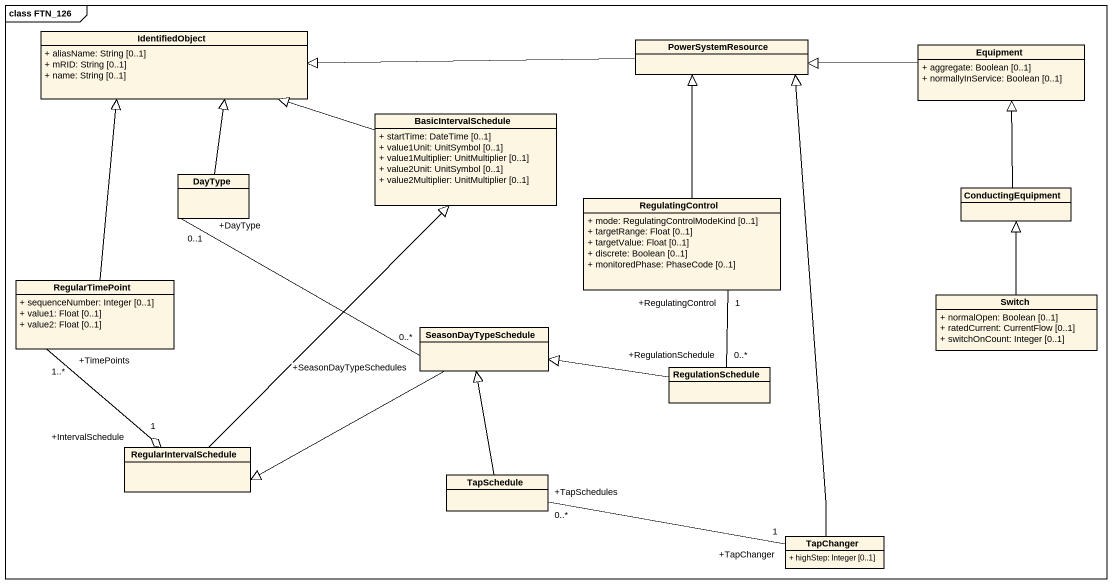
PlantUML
@startuml
mainframe class FTN_126
hide circle
hide empty members
skinparam classAttributeIconSize 0
class IdentifiedObject {
  + aliasName: String [0..1]
  + mRID: String [0..1]
  + name: String [0..1]
}
class PowerSystemResource
class Equipment {
  + aggregate: Boolean [0..1]
  + normallyInService: Boolean [0..1]
}
class BasicIntervalSchedule {
  + startTime: DateTime [0..1]
  + value1Unit: UnitSymbol [0..1]
  + value1Multiplier: UnitMultiplier [0..1]
  + value2Unit: UnitSymbol [0..1]
  + value2Multiplier: UnitMultiplier [0..1]
}
class DayType
class RegulatingControl {
  + mode: RegulatingControlModeKind [0..1]
  + targetRange: Float [0..1]
  + targetValue: Float [0..1]
  + discrete: Boolean [0..1]
  + monitoredPhase: PhaseCode [0..1]
}
class ConductingEquipment
class RegularTimePoint {
  + sequenceNumber: Integer [0..1]
  + value1: Float [0..1]
  + value2: Float [0..1]
}
class Switch {
  + normalOpen: Boolean [0..1]
  + ratedCurrent: CurrentFlow [0..1]
  + switchOnCount: Integer [0..1]
}
class SeasonDayTypeSchedule
class RegulationSchedule
class RegularIntervalSchedule
class TapSchedule
class TapChanger {
  + highStep: Integer [0..1]
}
PowerSystemResource -left-|> IdentifiedObject
Equipment -left-|> PowerSystemResource
BasicIntervalSchedule -left-|> IdentifiedObject
DayType -up-|> IdentifiedObject
DayType "+DayType\n0..1" -right- "+SeasonDayTypeSchedules\n0..*" SeasonDayTypeSchedule
RegulatingControl -up-|> PowerSystemResource
ConductingEquipment -up-|> Equipment
RegularTimePoint -up-|> IdentifiedObject
Switch -up-|> ConductingEquipment
SeasonDayTypeSchedule -left-|> RegularIntervalSchedule
RegulationSchedule "+RegulationSchedule\n0..*" -up- "+RegulatingControl\n1" RegulatingControl
RegulationSchedule -left-|> SeasonDayTypeSchedule
RegularIntervalSchedule -up-|> BasicIntervalSchedule
RegularIntervalSchedule "+IntervalSchedule\n1" o-up- "+TimePoints\n1..*" RegularTimePoint
TapSchedule -up-|> SeasonDayTypeSchedule
TapSchedule "+TapSchedules\n0..*" -right- "+TapChanger\n1" TapChanger
TapChanger -up-|> PowerSystemResource
@enduml
